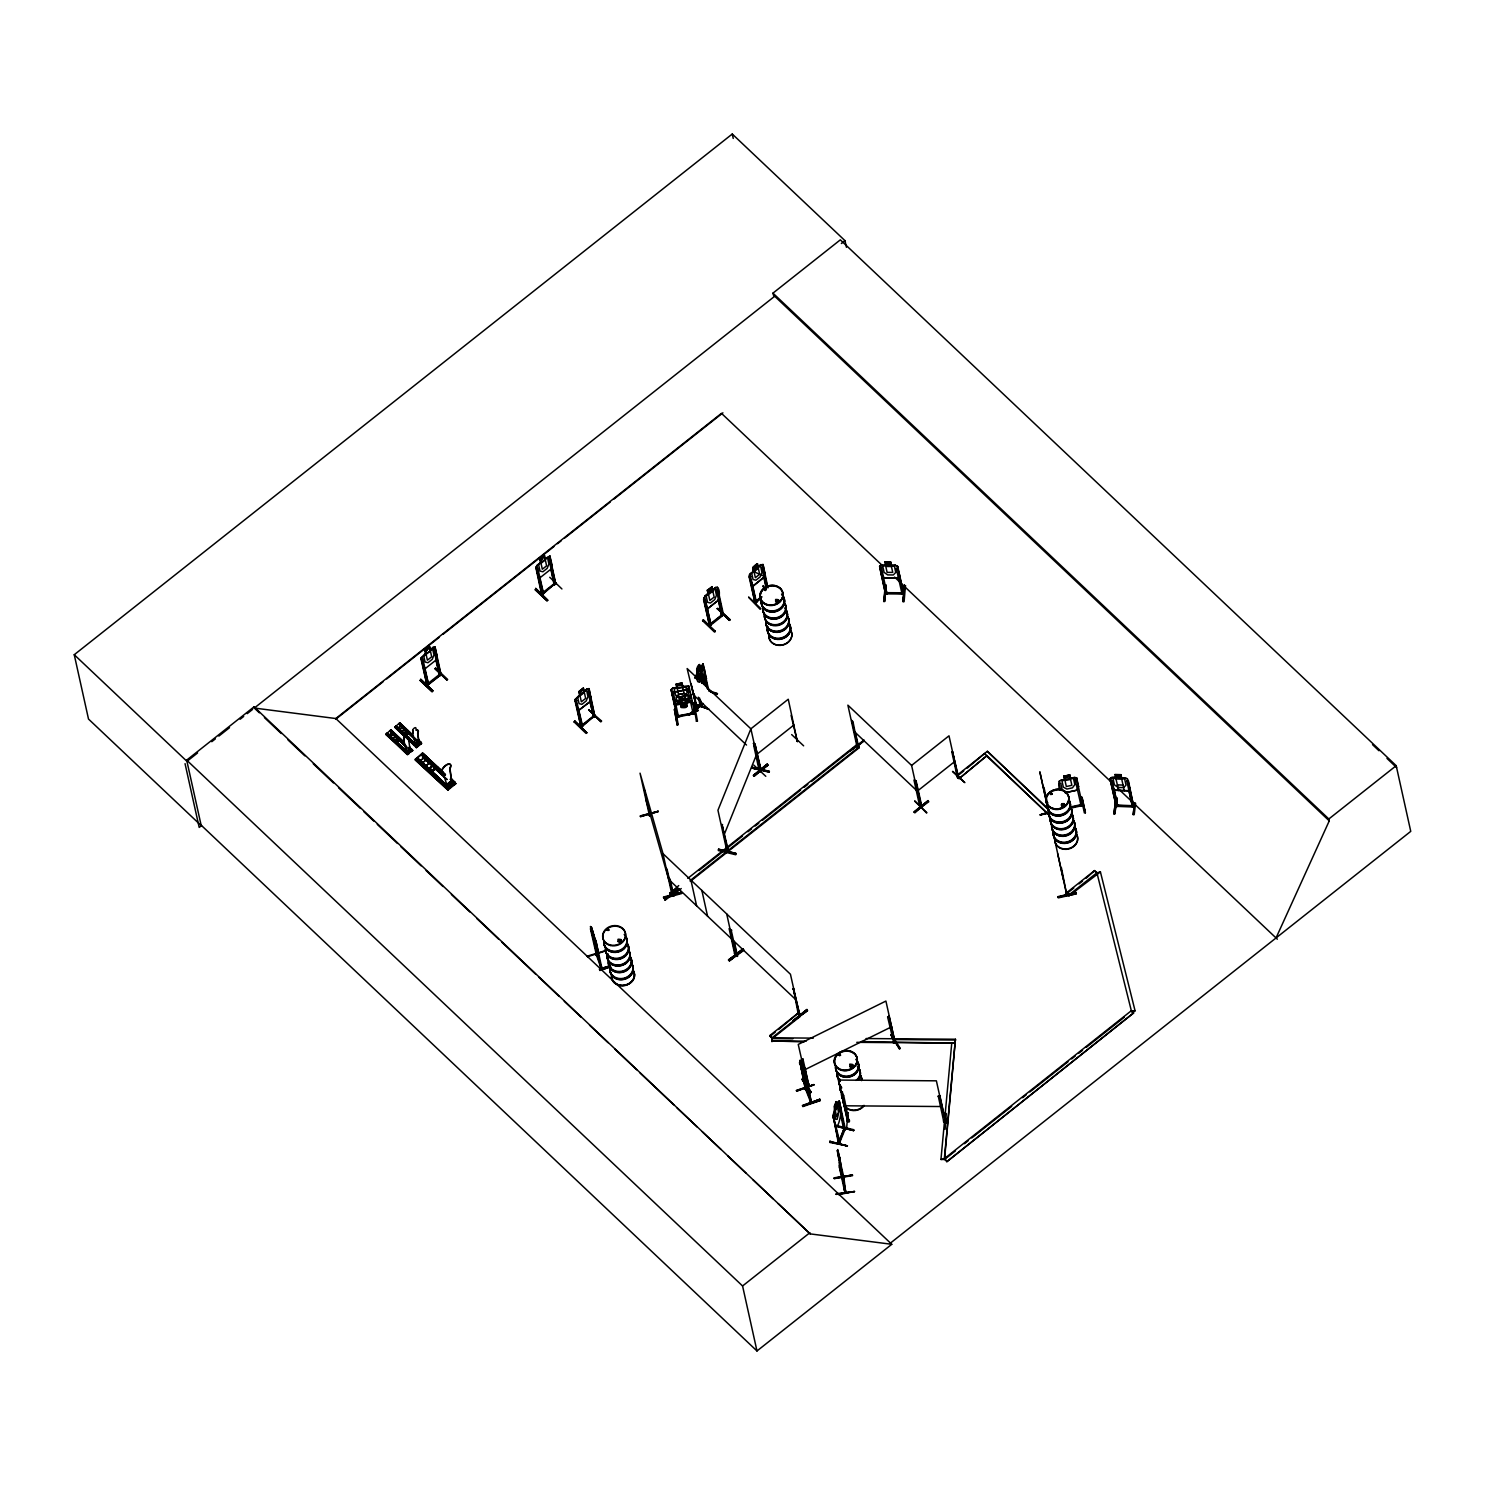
<?xml version="1.0" encoding="UTF-8"?>
<svg xmlns="http://www.w3.org/2000/svg" width="1485" height="1485" viewBox="0 0 1485 1485"><rect width="100%" height="100%" fill="white"/><g stroke="black" fill="none" stroke-linecap="round" stroke-linejoin="round"><path stroke-width="1.5" d="M1061.404 867.685L1066.824 895.102L1057.617 853.578M1067.566 894.768L1066.304 893.599L1067.362 893.654M735.929 853.355L718.536 849.216L735.91 853.504L735.725 854.747L718.313 850.534L718.517 849.253M829.929 1141.278L847.452 1145.9L829.744 1142.429L829.966 1141.111M847.341 1146.03L829.985 1141.798L847.378 1145.863M806.949 1085.405L807.32 1083.048L807.116 1084.978M894.601 1041.022C892.986 1043.472 892.188 1042.86 894.768 1040.929M837.614 1150.448L844.111 1178.626M844.464 1190.617L843.164 1178.403M839.508 1164.815L845.763 1192.789L837.577 1150.262M704.67 675.564C705.375 666.672 704.874 682.283 701.551 682.84M753.786 765.109L765.796 776.302M914.834 801.306L926.9 812.685M926.51 812.963L914.797 800.879M736.059 853.894L727.056 851.759L717.942 810.235L750.872 728.819L788.257 699.231L797.334 741.59L791.097 715.38M919.531 805.019C924.802 808.49 917.284 801.881 920.514 805.984M957.751 777.472C957.714 774.019 957.732 779.978 958.178 777.193L949.008 735.817L911.604 765.425L920.719 806.615M958.697 777.694L952.479 751.466L957.974 778.196L958.382 776.636M692.066 702.572L708.679 709.106L691.787 703.704L692.121 702.424M849.067 1121.509L843.61 1095.15M847.879 1112.748L846.598 1128.934M849.049 1120.488L847.434 1119.931M849.104 1119.801L849.253 1121.435L847.601 1121.416L838.431 1080.059L936.385 1080.82L945.555 1122.196L943.885 1122.196L938.223 1095.911L939.894 1095.911L945.741 1122.196M849.457 1121.435L849.29 1119.95M939.894 1095.911L938.186 1096.45M945.537 1121.249L943.736 1120.562L944.126 1121.546M945.332 1121.249L943.532 1120.692M945.073 1129.305L946.316 1113.453M946.688 1123.05L946.966 1118.465M804.053 1041.932L771.773 1040.874L772.07 1037.792L800.118 1015.61L797.798 1013.401L769.75 1035.602L772.237 1038.609L792.879 1038.757M771.959 1041.69L772.07 1037.792L769.75 1035.602M885.376 565.135L879.584 566.379L881.366 565.21M879.918 568.124L881.57 568.142L887.065 594.037L885.598 594L879.918 568.124L881.626 567.604M881.255 565.098L895.269 565.377L891.371 565.34L890.684 562.017L884.652 562.128L890.684 562.017M881.459 574.881L884.02 578.036L898.165 578.148L899.557 574.843L897.998 578.036M884.02 578.036L898.165 578.148M883.761 601.425L885.227 585.591L886.192 585.665L884.707 601.499L883.686 601.499L885.97 585.146M884.559 601.369L886.062 585.127M887.065 592.942L885.264 592.366M887.269 593.87L887.362 592.663L901.655 592.775M897.664 566.342L895.232 565.302L897.664 566.342L903.79 594C898.666 595.281 904.439 589.359 903.4 594.167M897.942 567.715L896.235 568.254L902.119 594.149M901.748 593.981L901.989 592.422L902.119 594.074M903.084 601.648L904.476 585.276L903.084 601.648L904.105 601.666L905.46 585.758M904.792 585.74L903.01 601.109M955.43 1150.875L944.534 1159.488L940.952 1159.469L951.755 1043.083M940.952 1159.469L944.349 1158.69L1131.347 1010.71L1133.668 1012.9L946.855 1161.697L944.349 1158.69L955.43 1039.24L866.033 1038.535M944.534 1159.488L955.43 1039.24M448.86 782.762L450.141 782.168M451.032 783.282L449.788 782.372M842.923 1176.565L845.039 1192.938L843.758 1178.051M844 1178.756L842.812 1176.473L843.74 1177.252M845.726 1192.511L843.758 1176.603M417.229 742.853L418.956 743.614L417.805 742.092M418.232 743.837L417.062 742.556M1111.69 777.602L1110.093 778.771L1116.274 806.448L1109.889 778.734L1111.56 777.49L1115.885 777.75M1129.807 787.681L1128.433 790.93L1114.344 790.261M1121.639 778.01L1120.971 774.669L1114.957 774.465L1118.669 790.577M1112.042 780.609L1110.464 779.996L1112.042 780.609L1117.815 806.448M1113.861 813.836L1116.052 797.965L1116.998 798.076L1114.882 813.891L1113.861 813.854L1116.052 797.965M1114.734 813.761L1116.85 797.928M1117.537 805.39L1115.829 804.684M1117.555 806.411L1117.871 805.111L1132.108 805.668M1129.12 791.338L1132.535 807.06L1126.744 780.609M1116.033 804.721L1115.977 805.705L1134.243 806.336L1132.442 805.26L1132.554 806.986M1133.185 814.597L1134.633 802.772L1133.185 814.597L1134.206 814.652L1135.617 803.274M839.081 1142.615L839.062 1143.84L833.029 1115.94L836.129 1101.629L836.835 1104.803M839.248 1101.165L833.029 1115.94M451.162 783.542L450.233 783.987M726.759 850.682L727.52 849.123M759.875 771.216L760.524 768.692M760.487 769.249L759.429 771.736L760.895 769.193M760.468 769.471L759.485 771.569M697.356 711.074L687.147 668.547L750.872 728.819L760.153 770.307C756.552 767.596 763.42 769.954 760.134 771.847L754.937 744.616L753.248 743.447M838.32 1142.596L843.796 1129.454M838.524 1143.543L839.638 1141.334M844.371 1127.653L839.953 1140.034M839.285 1143.543L845.336 1128.711M805.056 1088.301L805.612 1089.916L806.095 1088.542M448.823 782.669L449.936 782.001L450.753 784.024M408.598 749.944L409.452 751.057L409.526 750.018M409.544 751.039L408.691 749.108M409.099 750.779L410.064 750.445M695.982 708.865L697.319 710.108L696.595 708.586M697.319 710.944L696.799 708.661M672.445 893.599L673.058 895.139L672.26 892.448M758.724 768.32L759.262 770.455M759.503 767.856L758.724 768.469L761.007 769.341M734.592 953.463L736.913 955.523M734.797 954.391L737.117 956.47L731.288 930.612L729.116 928.589L734.797 954.558M736.653 954.948L737.47 955.969L735.688 954.391M736.783 955.412L734.481 953.277L735.817 954.521M737.265 955.022L735.186 952.999M799.914 1014.218L798.689 1013.16M800.118 1015.146L798.188 1013.55M857.736 746.528L856.845 745.581L859.165 747.753L690.321 881.366M858.571 746.974L857.42 746.008M857.866 747.53L857.42 745.173M920.7 805.965L921.925 806.782L916.115 780.943L913.98 780.052L919.66 806.002L920.904 806.912M672.946 894.694L673.874 895.808L672.668 894.675M735.428 954.391L735.892 955.338M596.803 954.242L596.543 955.894L596.654 954.057M441.119 674.765L434.994 646.94L436.998 655.572L436.126 659.971L425.323 668.528L423.206 666.505M436.126 659.971L436.998 655.572M539.76 559.01L544.494 555.483L539.76 559.01L540.596 562.295L536.122 566.936L538.127 575.549L540.243 577.572L551.046 569.033L551.64 564.616M550.916 569.015L551.937 564.634L549.914 556.003L544.939 558.75M589.823 701.44L590.677 697.17L588.951 688.557L583.976 691.323L583.271 688.149L579.113 691.676L579.818 694.832L577.758 697.709L579.057 703.63L581.916 704.336L586.222 700.939L587.949 696.576L586.649 690.673L584.106 691.435L583.401 687.926L578.797 691.564L579.633 694.85L575.159 699.509L587.095 688.724M590.102 701.588L579.15 710.016L590.102 701.588L590.974 697.189M718.332 600.126C719.408 596.84 720.875 586.649 715.584 587.41L712.484 590.009L711.909 586.612L712.614 589.768M718.462 600.144L707.658 608.702L718.462 600.144L719.353 595.763M835.09 1109.796L834.31 1113.36L835.628 1119.263L837.187 1119.282L839.545 1109.573L838.227 1103.671L836.983 1105.118L836.129 1101.629L834.106 1106.641L834.811 1109.815M450.66 783.616L450.271 782.298L449.547 783.115M704.02 684.325L706.489 678.404L703.909 684.381M697.337 672.278L694.924 678.311L703.036 664.129M450.085 783.597L450.549 782.539L449.658 783.208M418.993 743.317L417.675 742.054M843.684 1128.841L844.779 1129.992M395.975 739.66L396.532 741.163M398.593 740.458L398.5 739.381M407.558 732.588L405.758 733.998M407.614 733.07L406.463 734.017M607.031 930.148L608.126 929.294L608.126 930.557M608.924 930.056L607.124 930.241M618.038 941.286L618.725 940.191M618.558 941.193L619.226 940.061M618.725 941.304L620.452 940.506M620.86 941.564L620.879 940.469M764.404 589.842L766.316 589.415M776.488 601.499L776.08 600.423M778.363 600.683L776.692 601.703M778.4 600.905L776.451 601.815M778.79 600.534L778.66 601.778M838.672 1055.074L839.972 1054.424M840.157 1055.074L839.136 1054.61M839.508 1055.482L840.083 1054.721M840.621 1055.315L839.953 1054.22M852.687 1066.119L851.944 1067.065M853.077 1065.766L851.777 1067.715L849.791 1066.1M1051.621 794.141L1050.638 793.231M1052.252 794.067L1051.343 792.953M1061.719 806.058L1061.497 804.499M1064.132 804.146L1063.279 805.928L1061.831 804.387M1064.764 805.408L1064.095 803.663L1062.313 803.663M649.483 815.989L648.945 813.78M648.852 813.799L650.263 815.878L649.576 813.26M671.74 893.543L673.707 895.511M748.681 597.026L760.914 608.664L760.134 609.277L748.737 597.453M807.246 1085.164L808.564 1083.549M893.45 1042.544L895.084 1042.414L889.088 1016.223L887.622 1016.965L893.821 1043.157M892.949 1041.839L893.617 1043.157L895.084 1042.414L885.914 1001.057L798.243 1044.419L811.107 1101.35M432.079 691.732L420.144 680.427L432.135 691.676L432.748 690.636L420.756 679.369L432.859 691.175M547.779 600.237L535.695 588.413L547.779 600.237L547 600.85L535.045 589.526L547.018 600.775M574.101 722.081L574.769 720.949L586.835 732.792L586.055 733.404L574.157 721.988L574.769 720.949M715.139 631.014L714.545 632.09L702.609 620.73L703.222 619.672L715.176 631.496M700.883 704.967L700.883 703.37M701.365 703.909L700.846 706.136L701.533 703.704L700.846 704.577M701.737 704.651L700.623 700.382M703.723 684.307L704.855 680.854L703.537 674.951L701.625 674.821L699.064 679.295L697.764 673.392L700.307 668.918L701.625 674.84L699.082 679.295M699.639 681.819L702.98 672.445L701.681 666.524L700.066 667.86C700.642 659.711 694.627 669.642 697.412 672.389L696.391 675.786L697.709 681.689M811.144 1091.883L810.383 1092.867L802.03 1079.205L811.163 1092.329M802.661 1078.426L811.293 1092.403M810.383 1092.83L802.03 1079.205M1077.071 790.039L1078.537 786.345L1077.238 790.113L1065.265 792.73L1077.238 790.113M1080.653 805.427L1082.212 804.74M672.371 695.685L673.726 692.14L687.759 689.43L690.302 692.214M672.408 695.852L673.893 692.233L687.778 689.597L690.321 692.381M689.318 698.098L690.636 694.664M672.946 698.266L675.489 701.05L689.523 698.34L690.878 694.813M726.87 850.589L728.188 849.327L728.392 850.552L721.951 824.491L727.761 851.87L728.411 850.255M722.007 826.013L722.564 824.62M759.429 771.736L753.786 745.841L754.955 743.948L761.137 770.251M751.707 768.042L752.023 767.151L769.434 771.328L751.707 768.042L769.1 772.181M727.761 850.682L727.724 851.74L727.204 849.383M723.64 835.962L756.57 754.566L793.974 724.958M836.798 1105.081L838.338 1101.61M839.155 1142.002L838.468 1143.691L833.382 1116.423L839.842 1142.281L838.19 1142.689L839.526 1141.427M838.301 1104.246L839.471 1103.021L844.668 1130.252M833.976 1116.572L832.825 1117.815M836.129 1125.853L853.615 1130.623L836.259 1126.391C840.473 1126.205 841.791 1100.905 841.123 1114.344M853.615 1130.623L853.931 1129.751L836.556 1125.556M676.77 716.772L678.329 716.215M692.752 712.726L694.683 712.893M692.957 713.654L695.073 713.802L688.947 686.126L672.835 688.353M845.559 1191.842L844.835 1192.009M691.602 686.051L697.412 710.925L694.182 693.829M671.981 894.119L664.649 899.687M760.431 768.989L758.668 768.395M736.579 955.356L737.6 956.08L734.258 941.509M800.229 1015.332L798.373 1014.571L793.306 988.472L800.285 1016.408L772.237 1038.609M920.774 806.782L920.292 805.278L919.66 806.002M1129.602 787.644L1128.284 790.633L1114.474 790.168M451.533 783.282L451.124 784.377M1276.042 937.963L1329.261 820.871L1328.834 818.977L772.961 293.139L840.324 239.846L1396.197 765.685L1410.75 831.359L890.387 1243.131L891.687 1244.374L756.979 1350.979L201.106 825.14M754.918 602.557L761.935 596.989M418.027 743.465L418.956 743.614M439.913 675.675C440.897 670.106 438.335 678.961 440.34 673.41M555.427 582.343C553.664 583.586 553.868 586.445 555.836 582.881M582.621 726.109L581.749 724.791L580.654 726.945L582.417 725.311L581.582 724.884L582.621 726.109L576.347 700.103L575.085 701.106L581.062 727.334L575.326 699.416M593.313 716.531C595.151 718.814 590.993 715.399 594.316 715.027M593.109 717.069L592.905 716.141M710.777 624.034L709.125 625.538L710.498 623.459M674.413 709.496L677.216 724.903L674.413 709.496L675.415 709.31M677.977 724.29L677.216 724.958L675.304 708.79L678.218 724.773M422.39 658.486L421.109 659.488L422.798 658.876L428.645 684.492L427.921 683.137L426.64 684.047L427.197 685.754L421.183 657.892L425.712 653.103L425.007 649.929M433.082 647.274L435.124 647.07L421.183 657.892M537.459 564.783L536.122 566.936L542.025 594.78C540.039 593.332 545.478 590.659 541.598 594.39L536.048 568.532L537.31 567.53M708.196 593.406L703.667 598.195L709.663 626.057L703.593 599.792L704.855 598.789M703.946 598.232L705.097 596.079M698.581 682.06L699.324 680.873L701.495 681.299L703.185 674.06L702.238 680.965C706.285 679.536 704.373 684.845 701.867 682.636M448.303 789.537L415.559 759.021L422.445 753.081L445.519 774.725L423.114 753.322L415.113 759.837L447.987 790.076L415.28 759.726M421.109 754.733L420.849 755.178M444.999 775.411L422.482 753.396M447.876 790.131L455.876 783.597L450.79 779.217M419.197 759.373L449.788 788.349M453.927 784.934L453.612 785.472M454.837 784.488L454.874 782.001L451.551 778.92L451.31 780.702L454.893 784.451L451.514 781.463M761.062 770.195L753.73 743.057M796.758 740.922L797.222 739.567L797.426 741.553M958.493 776.655L957.342 776.766M387.065 733.2L408.394 754.027L385.822 734.351L407.484 754.751L409.043 753.47L387.362 733.163M406.556 746.602L389.868 730.973L391.223 730.063L404.477 742.648L390.759 729.896L386.564 733.776M413.443 735.558L399.725 722.805L394.787 727.26L404.774 736.69M417.563 746.584L395.994 726.165M398.648 724.197L399.725 722.805M411.271 751.707L391.854 732.458M409.767 748.496L409.934 747.326L412.069 751.057L408.746 747.92M408.004 753.693L412.793 750.463L409.47 747.326M416.375 747.679L421.759 743.372L418.325 740.347M416.394 747.679L395.084 726.889M399.446 723.548L421.053 743.966L421.09 742.296L418.9 740.235L414.222 743.929L414.464 745.043L419.141 741.349L418.9 740.235M696.502 679.425L703.073 668.25L696.669 679.499M699.899 667.804L703.129 663.925L706.396 678.515M702.535 667.266L702.702 665.744M699.621 681.838L702.182 677.364L703.5 683.248M701.533 682.747L704.595 677.16M710.832 692.196L717.441 693.662M396.012 739.827L398.537 739.567M397.887 741.163L398.611 739.678M765.183 589.489L765.87 589.359M776.154 600.757L777.268 600.07M778.715 601.277L776.228 602.112L776.08 599.866M607.718 929.369L607.049 930.371M618.243 940.822L619.987 942.028L620.916 941.082M620.73 941.806L621.046 941.212M850.478 1065.432L850.552 1066.564M853.003 1066.508L851.74 1067.492M1050.675 793.176L1050.953 794.679M1050.823 793.268L1051.139 794.252M1052.141 793.955L1050.452 794.122M1062.053 804.74L1063.167 804.053M1064.244 805.167L1064.244 804.406M1064.615 805.26L1062.499 806.262M751.744 767.819L769.174 771.903M853.652 1130.401L836.241 1126.038L835.108 1124.479M676.752 715.807C682.023 717.032 674.097 715.9 677.271 717.404M694.869 712.856L692.92 713.32M844.408 1128.73L838.858 1102.872M805.501 1089.637L805.668 1087.41M847.248 1119.931L847.452 1120.878M425.842 653.214L423.782 656.092L425.081 662.013L427.958 662.718L432.246 659.321L433.991 654.959L432.673 649.056L430.149 649.817L429.443 646.309L424.84 649.947L425.545 653.122M885.468 593.313L887.25 592.942M596.098 954.409L595.838 953.314L601.295 969.037L601.573 967.255M672.594 893.951L673.243 895.529M754.714 601.629L754.825 602.669M756.459 601.221L754.9 602.316M760.264 599.105L755.252 603.133L756.663 602.149M417.471 757.981L449.677 788.219M422.13 754.176L445.129 775.3M450.233 788.275L419.03 759.54M450.308 779.384L455.858 783.653M428.218 683.842L426.826 685.216L441.119 674.617M541.839 594.093L555.631 583.289M543.584 593.684L537.718 567.92L536.048 568.532M555.817 583.958L549.766 556.17M580.784 726.833L594.872 715.454L594.037 715.027M593.128 715.844L594.724 715.417M587.039 688.891L589.081 688.687L594.91 716.587L594.872 715.454M709.087 624.498L709.923 625.853M709.292 625.445L723.381 613.992M705.802 603.077L711.129 624.944L710.294 624.517M723.585 615.068L717.459 587.243M394.861 727.242L404.867 736.616M399.242 723.715L415.429 739.586M409.025 753.489L387.047 733.089M417.081 747.122L408.375 739.289M421.09 743.948L417.823 740.755M717.051 694.275L710.869 691.954M700.994 705.858L699.398 699.546M426.845 684.975L428.497 683.824M396.179 739.549L397.757 739.01M405.331 732.031L406.148 734.221M777.824 601.351L778.196 600.441M620.786 941.527L618.521 941.249M1061.608 804.202L1061.998 805.241M852.112 1066.583L852.52 1065.376L851.221 1065.079M804.851 1087.354L810.94 1102.909L804.907 1075.363M806.318 1089.712L799.71 1060.346L802.791 1073.711L807.283 1084.96M1058.824 781.76C1061.756 776.989 1056.355 788.813 1060.698 790.243M885.45 592.366L885.728 593.258M903.325 593.128L901.543 593.053M672.798 688.186L671.071 689.764L672.686 688.093L676.974 687.388M692.214 700.883L690.451 702.294C681.504 701.718 692.827 708.92 681.207 707.491L680.483 704.15L674.264 704.187L676.715 704.948L690.525 702.201L691.973 700.697M844.631 1128.433L839.6 1141.482M1117.685 806.392L1114.028 788.628M1133.872 806.132L1116.052 805.501M1133.965 807.023L1115.959 806.336M650.263 815.878L644.119 788.628M791.654 734.574L803.645 745.841M916.115 780.943L915.076 781.054L921.387 807.246L921.405 806.281M952.85 771.383L964.842 782.651L952.498 771.55M454.874 782.001L454.633 783.764L448.767 788.516L445.444 785.435L448.377 783.059M446.911 785.342L451.551 781.611L449.751 768.432A6.181 2.84 -47.3 0 0 448.748 763.884A6.181 2.84 -47.3 0 0 442.196 769.174A6.181 2.84 -47.3 0 0 443.217 773.722L447.171 785.584L451.793 781.834L450.011 768.655A6.181 2.84 -47.3 0 0 449.008 764.107A6.181 2.84 -47.3 0 0 442.456 769.397A6.181 2.84 -47.3 0 0 443.458 773.945M449.732 783.913L450.642 786.994L449.732 783.913C453.055 778.344 453.074 789.909 451.848 782.205M450.011 784.173L452.145 782.465M415.484 758.687L448.767 788.516M450.345 786.716L452.479 785.008M749.331 575.289L755.104 603.244L749.127 577.015L750.389 575.994L756.496 602.353M750.797 576.384L749.127 577.015M765.833 589.081L762.826 586.259L763.568 585.61M756.088 600.942L761.508 596.599M691.1 683.805L697.523 711.055M689.318 714.638L703.296 703.482L689.467 715.195L688.799 714.526M703.277 703.834L688.836 714.563L703.407 704.02M753.378 775.244L767.262 763.995L768.042 765.165L753.433 775.708L767.281 764.014M753.582 775.801L767.429 764.478L754.102 776.302M754.027 776.21L768.042 765.128M858.144 747.53L852.928 721.413M864.01 740.05L849.531 751.169L864.159 740.625L857.031 746.751L847.879 705.152L911.604 765.425M665.206 900.151L672.538 894.564M674.227 893.209L679.146 888.977M730.193 929.61L731.771 930.223M743.911 950.27L729.284 960.851L742.797 948.878L743.911 950.307M927.995 800.582L928.793 801.751L914.166 812.295L928.088 800.712M728.912 960.424L742.871 948.896M928.032 800.619L914.055 811.757M743.15 949.156L728.374 959.978L742.983 949.435M743.391 949.769L729.376 960.851L743.298 949.62M914.314 812.388L928.162 801.065L914.834 812.908M794.401 989.493L792.823 988.861M798.188 1013.754L800.025 1014.181L799.747 1015.721L790.447 974.253L663.015 853.689L640.035 773.165L649.52 815.859M806.93 1009.54L792.897 1020.585M793.101 1021.142L807.636 1010.58L793.009 1021.123L806.875 1009.447M201.552 825.567L199.194 827.442L185.05 763.661M254.046 706.841L254.306 708.048L335.814 718.536L891.78 1244.3L810.179 1233.887L254.046 706.841L186.683 760.134L201.218 825.66L88.506 719.056L74.25 654.718L732.254 134.021L844.965 240.644L846.431 247.29M197.598 752.932L186.962 761.341L74.25 654.718M211.78 741.702L215.325 738.899M218.87 736.096L229.507 727.687M240.125 719.26L243.67 716.457M247.215 713.654L252.543 709.44M774.687 296.257L254.306 708.048L259.374 712.819M841.364 243.503L844.965 240.644M335.814 718.536L721.469 413.35L882.795 565.952M335.814 719.167L383.074 681.763M386.713 678.886L439.411 637.176M443.05 634.299L553.905 546.573M557.543 543.696L561.163 540.818M564.801 537.96L610.242 502.004M613.88 499.127L722.917 412.83M429.443 646.309L424.84 649.947M430.019 649.706L433.249 647.237M537.551 564.82L549.914 556.003M550.192 558.063L548.93 559.065L554.48 584.904M549.747 577.294L561.924 588.951M420.125 680.483L420.793 679.332M435.718 668.157L434.938 668.77L446.985 679.889M543.436 592.868L542.229 593.722M428.088 683.416L439.003 674.784M543.009 592.478L553.924 583.846M421.109 659.488L427.086 685.717L440.971 674.728M555.687 582.937L542.378 594.594M432.748 690.636L420.7 679.462M435.049 668.584L446.874 680.074L447.653 679.462L435.68 668.12M394.472 733.571L389.738 737.043M408.672 750.649L410.101 749.517C412.273 753.897 405.906 751.893 410.287 749.702M417.619 743.558L419.048 742.426L419.661 744.486L419.253 742.611C416.598 742.519 417.916 747.716 419.475 744.301M412.125 749.387L411.958 750.575M421.09 742.296L420.923 743.484M708.141 593.536L707.306 590.25L712.039 586.742M707.621 590.362L711.909 586.965M716.048 589.916L717.738 589.304L716.475 590.306L722.026 616.164L721.376 614.734L722.972 613.583M576.774 700.493L575.085 701.106M752.802 567.437C765.202 559.362 748.978 566.565 753.508 570.593M600.85 721.691L588.784 709.849L600.85 721.691L601.629 721.079L589.007 710.201M729.469 620.192L717.366 608.497M702.609 620.786L703.389 620.173L715.325 631.478M717.404 609.073L718.183 608.46L730.137 619.765L729.358 620.377L717.404 608.516M753.248 585.684L763.828 577.312M582.046 725.033L592.961 716.401M710.554 623.719L721.469 615.087L722.378 615.978M723.232 614.177L722.026 616.164M709.7 625.909L723.585 614.92M681.244 888.55L672.167 895.733L669.846 893.543L678.738 885.561M687.815 878.377L856.659 744.765L859.165 747.753M669.846 893.543L677.104 887.789M698.897 870.563L742.463 836.074M747.92 831.767L751.54 828.89M755.178 826.013L758.798 823.135M762.436 820.277L800.563 790.094M804.202 787.236L807.821 784.358M811.46 781.481L856.845 745.563M679.258 889.181L672.167 895.288M690.154 880.568L858.998 746.955M954.707 761.564L917.303 791.152L853.597 730.88M959.069 778.641L986.95 755.642L959.069 778.641L956.581 775.653L987.358 751.299L1049.394 809.975M958.512 775.059L963.765 770.901M967.273 768.116L984.629 753.452L1048.521 814.523L986.486 755.846M769.917 1036.4L775.17 1032.242M778.678 1029.476L797.798 1013.401M1131.384 1010.858L1135.078 1010.821L1131.57 1011.675L1096.914 872.79L1094.593 870.581L1066.546 892.782L1069.051 895.789L1100.422 871.936L1096.914 872.79L1068.866 894.991M1073.748 888.049L1066.731 893.599L1069.051 895.789M1079.001 883.872L1082.509 881.106M1086.018 878.322L1094.593 870.581M1328.834 818.977L1396.197 765.685M756.979 1350.979L742.574 1285.973L809.919 1232.68M964.508 1143.691L968.127 1140.814M971.765 1137.937L1011.712 1106.344M1022.59 1097.712L1026.228 1094.835M1029.866 1091.976L1067.993 1061.794M1071.613 1058.916L1075.251 1056.058M1078.89 1053.181L1082.509 1050.303M1086.148 1047.426L1124.275 1017.262M946.855 1161.697L1133.668 1012.9M809.009 1085.108L807.32 1085.906M838.134 1101.74L839.303 1100.96L841.178 1109.462M765.777 590.417L765.072 590.492M778.233 601.908L777.026 602.316M618.67 940.209L620.841 939.986M620.879 942.214L618.298 941.898M1063.817 805.445L1062.183 805.334M850.756 1065.562L852.39 1065.45M852.204 1066.676L850.738 1067.047M542.749 593.258L542.545 592.329M440.284 674.338L440.08 673.41M424.283 667.062L428.497 684.678M722.824 613.713L723.176 614.53M722.75 614.641L717.329 588.914M589.935 701.96L593.777 717.459L587.967 691.62L588.821 690.228L594.668 715.844M555.279 582.454L553.849 583.494L554.833 584.737M594.316 716.011L581.415 727.167M804.462 1072.151L805.52 1074.732L801.417 1059.585L802.884 1058.842L808.88 1085.034L807.617 1085.758M803.181 1059.306L801.417 1059.585M887.9 1017.429L889.088 1016.223M891.817 1034.878L890.796 1034.785L899.335 1048.874L900.244 1048.41L891.78 1034.822M899.446 1048.707L900.207 1048.373M421.165 754.658L444.182 775.82M803.942 1070.147L891.631 1026.785M451.087 783.022L450.716 784.47M395.121 726.833L405.127 736.226L409.749 732.458M421.35 743.539L418.009 740.291M420.738 744.208L398.834 723.733M409.025 747.53L412.737 750.556L409.043 747.382M717.515 608.887L730.1 619.728M1080.802 804.332C1082.194 809.529 1082.361 800.322 1080.764 805.965M808.917 1084.291L808.118 1083.567L808.768 1084.477M805.798 1078.129C802.29 1074.527 798.262 1051.603 802.197 1065.673M805.408 1089.674L800.025 1062.499L805.65 1089.767M801.417 1068.903L802.772 1073.711M803.329 1068.81L802.383 1065.32M796.313 1090.436L813.966 1084.57L796.498 1090.677M813.966 1084.607L796.628 1091.234M796.554 1091.029L814.021 1084.922M810.829 1100.311L810.829 1102.891L803.534 1069.813M811.033 1101.239L811.2 1101.313M802.438 1105.415L819.887 1099.308L802.513 1105.861L820.295 1100.534L802.828 1106.603M819.85 1099.216L802.587 1105.991M1115.866 777.917L1113.1 778.864L1114.4 784.785L1117.964 787.421L1123.57 787.607L1126.02 785.175L1124.702 779.272L1121.472 778.121L1125.556 777.973C1132.647 780.46 1113.156 775.727 1111.652 777.769M776.414 599.662L778.196 599.68M405.683 732.031L407.038 732.049M839.823 1055.724L838.747 1054.963M850.701 1064.893L852.056 1064.745M592.385 935.216L590.436 926.566L591.067 927.271M593.053 931.986L590.826 927.16L595.986 941.063L598.01 951.198L592.329 935.086M593.759 935.142L596.023 944.534L591.271 927.141L593.258 932.636M593.629 939.894L592.515 935.012M590.399 928.682L596.636 955.894M595.151 941.824L601.295 969.037L593.035 931.578M587.243 956.173L605.026 950.734M587.466 956.767L605.1 951.105M596.487 955.226L597.119 954.391L596.135 954.707M596.58 955.746L596.654 953.407M595.931 940.933L602.019 968.851L600.534 966.828M599.513 969.668L610.521 966.085M599.754 970.336L608.572 967.515L599.81 970.485M712.614 590.12L715.139 589.359L716.457 595.262L714.712 599.624L710.424 603.021L707.565 602.316L706.247 596.395L708.326 593.517L707.306 590.25M808.378 1084.588L804.889 1067.845M640.276 815.896L658.282 811.274L640.518 816.731M640.388 816.137L658.282 811.311M640.462 816.509L658.356 811.627M672.427 892.708L671.424 892.801L672.018 894.286M672.204 892.708L672.074 895.158M681.374 892.188L663.479 897.07L663.851 898.406L681.726 893.506L681.411 892.318M663.591 897.553L681.485 892.671L663.646 897.72M891.111 1035.156L899.335 1048.317M847.155 1113.156L847.991 1112.692M1043.936 787.273L1047.426 803.051M1046.832 812.573L1040.242 814.949L1048.948 813.205A11.564 9.782 -12.5 0 0 1062.592 822.913A11.564 9.782 -12.5 0 0 1070.908 808.49M1049.394 811.905L1049.19 814.393M1040.242 814.949L1049.431 812.072M1040.187 814.727L1046.962 813.186M1057.988 896.624L1076.068 892.504L1058.081 897.07L1076.365 893.84L1058.267 897.887M1076.068 892.466L1058.118 897.2M1069.757 774.873L1063.854 776.339L1069.757 774.873L1070.462 778.029M1060.494 780.386L1064.745 779.402M1069.59 775.021L1070.332 778.344L1076.662 777.843L1078.574 786.512M1060.624 780.479L1074.286 777.49M1075.14 779.644L1076.774 779.291L1075.251 780.182L1081.173 806.039M1085.294 812.648L1082.027 797.315L1085.387 812.703L1084.384 812.926L1080.932 797.055L1085.387 812.685M1082.064 797.371L1080.932 797.055M1070.444 806.949L1080.505 804.759M1070.555 807.487L1082.249 804.907M1070.704 808.156L1082.584 805.557L1076.458 777.936M686.942 706.099L681.355 707.176L680.65 704.001L677.438 703.537L676.12 697.616L678.552 694.516L684.121 693.439L687.685 695.388L688.984 701.291L686.237 702.925L686.961 706.266M676.752 687.314L676.065 684.158L682.023 683.007L682.729 686.163M676.083 684.325L682.023 683.007L682.58 686.478L685.81 686.961L687.11 692.864L684.696 695.982L679.109 697.059L675.564 695.091L674.264 689.188L677.012 687.555L676.288 684.214M682.562 686.311L688.984 686.311M675.489 701.05L689.523 698.34M693.514 705.282L694.646 705.616L697.449 721.06L696.428 721.264L693.866 705.691M678.645 715.714L692.808 712.986M671.034 689.597L677.067 717.274L694.98 713.264M847.452 1121.509L849.327 1121.546M945.407 1121.361L945.351 1122.363M837.596 1153.177L838.06 1151.673L843.313 1179.071M838.153 1152.323L838.245 1153.826L837.299 1150.411L838.134 1155.497M838.839 1158.653L837.93 1155.46M839.062 1162.18L839.508 1164.945M840.603 1162.959C836.612 1140.926 844.408 1185.772 841.364 1173.243M839.136 1165.632L845.689 1191.416M834.143 1177.828L852.483 1175.043L834.273 1178.682M834.143 1178.143L852.464 1175.006M834.236 1178.459L852.557 1175.693M836.092 1193.773L854.525 1191.508L838.579 1194.664M836.185 1194.256L854.525 1191.508L836.203 1194.423M391.223 730.063L405.442 744.765M609.036 929.944L607.959 929.758M761.044 564.764L763.086 564.56L767.949 587.912M761.174 564.875L762.956 564.727M717.589 587.373L715.547 587.577L704.874 595.893M694.572 713.171L676.659 716.364M852.446 721.803L851.833 720.392L857.736 746.194M672.649 893.896L664.649 899.706L678.608 888.55M735.298 953.927L731.585 937.221M894.972 1041.857L893.32 1042.359M1082.268 804.09L1082.435 805.761M694.386 712.317L694.72 714.044M693.309 714.192L687.536 688.427L689.096 687.574M843.554 1095.707L841.939 1095.15L847.787 1121.583M905.572 585.814L904.439 585.276M903.641 593.462L885.413 592.923M885.617 593.87L903.604 594L897.478 566.379M772.07 1037.792L813.316 1038.126M893.729 1039.556L955.616 1040.038M771.773 1040.874L806.151 1041.152M861.17 1041.579L955.319 1043.12L856.771 1042.34M844.13 1105.787L942.084 1106.548M1115.161 774.762L1120.767 774.947M1116.089 778.975L1121.713 779.179M1117.407 784.878L1123.013 785.082M1126.669 781.166L1128.396 780.683L1133.816 807.116L1127.728 779.198M582.064 725.831L578.259 708.679M777.565 600.088L775.504 600.868L776.581 602.465M851.313 1067.548L849.94 1066.824M887.158 593.165L887.306 592.385M1070.332 778.344L1073.525 778.753L1074.843 784.655L1072.43 787.848L1066.88 789.055L1063.353 787.18L1062.035 781.259L1064.782 779.569L1064.04 776.228M847.452 1120.544L849.049 1121.602M847.787 1121.509L849.494 1120.878M1133.705 805.39L1134.039 806.355M1117.444 804.759L1118.019 805.798M718.591 849.736L722.935 850.756M839.303 1100.96L845.299 1128.953M1074.342 777.36L1076.662 777.843M894.805 1041.95L894.341 1040.966M649.613 813.427L650.393 815.673L649.966 814.485M699.955 667.526L699.435 664.445M697.412 672.389L696.651 669.104M709.199 690.618L717.459 693.681M708.679 690.859L716.995 694.497M777.527 599.643L778.548 599.921M776.748 601.592L775.875 600.664M1063.371 803.756L1064.17 804.759M851.815 1064.875L852.817 1065.153M1049.023 813.557L1039.834 771.792L1063.316 879.306M1066.713 894.917L1066.137 892.522L1067.121 892.596M752.988 571.298L764.348 576.384M697.152 710.127L697.133 710.925M799.097 1014.199L793.306 988.472M850.014 751.206L864.159 740.625M1062.072 806.318L1061.404 804.87M620.47 940.061L621.584 940.915M697.43 721.042L696.428 721.264M760.71 770.177L754.955 743.948M422.445 753.081L442.753 771.55M450.326 779.124L455.357 783.802M423.392 755.921L426.64 759.002M429.963 761.991L433.212 765.053M436.516 768.042L444.665 775.653L436.349 768.209M423.244 756.088L426.511 759.113M429.796 762.139L433.063 765.165M450.623 781.741L453.89 784.767M432.321 765.777L422.353 756.812L432.135 765.907M447.059 779.421L435.458 768.933L446.892 779.532M420.181 761.211L446.391 785.435M419.921 761.656L447.932 787.607M419.735 761.786L444.349 784.488M417.842 760.468L444.034 784.748M766.019 588.858L762.826 586.259M756.515 601.332L755.828 601.722M857.55 746.12L858.627 747.141M696.799 709.533L697.913 710.48M758.946 769.174L759.967 770.251M1329.261 820.871L773.388 295.014L772.961 293.139M894.564 577.09L1111.355 782.168M1118.075 788.516L1277.341 939.188M1046.22 807.617L987.358 751.299M1094.779 871.398L1096.914 872.79M761.1 564.597C759.243 564.096 745.489 579.725 750.538 573.229M763.977 577.331L753.322 586.037L751.206 584.013M956.581 775.653L958.902 777.843M717.329 608.516L729.358 620.377M703.593 599.792L705.264 599.179L710.981 624.981M710.981 624.127L710.09 623.57L710.981 624.907M692.845 694.293L746.51 745.043M545.069 558.527L544.364 555.353M577.164 708.122L579.28 710.146M574.676 721.079L586.835 732.792L574.676 721.58M430.149 649.465L429.573 646.439M796.146 999.98L668.714 879.436L645.734 798.893M669.661 892.745L672.055 894.954L671.443 892.968M797.965 1014.199L800.285 1016.408M944.349 1158.69L946.669 1160.88M413.405 736.727A4.121 1.912 -46.6 0 1 413.294 732.829L412.607 730.36L413.127 732.68A4.121 1.912 -46.6 0 0 413.238 736.56L415.874 744.486L418.993 742.017L417.805 733.237A4.121 1.912 -46.6 0 0 416.413 730.379L416.245 730.212A4.121 1.912 -46.6 0 1 417.638 733.07L418.826 741.85M413.108 735.65L399.743 723.009L412.849 736.04M400.189 725.849L415.243 739.901M406.76 751.41L404.273 743.651A4.121 1.912 -46.6 0 1 404.161 739.771L403.66 737.451A2.06 0.947 -46.6 0 1 404.978 735.149A2.06 0.947 -46.6 0 1 406.779 734.982L406.946 735.149A2.06 0.947 -46.6 0 0 405.145 735.298A2.06 0.947 -46.6 0 0 403.827 737.618L404.328 739.92A4.121 1.912 -46.6 0 0 404.44 743.818L406.909 751.577L410.027 749.108L408.691 740.161A4.121 1.912 -46.6 0 0 407.28 737.303M398.091 727.52L417.99 746.398L396.012 725.998M404.05 742.816L390.759 729.896M391.353 732.847L406.296 746.992M391.223 732.94L406.203 747.066M408.022 754.287L386.081 733.59L407.707 754.399M264.423 717.608L281.259 733.534M287.997 739.92L304.852 755.846M313.261 763.81L333.475 782.929M338.543 787.718L360.428 808.434M363.806 811.627L373.904 821.186M377.283 824.361L397.497 843.48M400.857 846.673L421.072 865.792M426.121 870.581L442.975 886.508M451.403 894.471L469.928 912.013M476.666 918.38L498.552 939.095M501.93 942.288L535.621 974.16M538.981 977.334L559.195 996.454M564.263 1001.243L581.099 1017.169M589.526 1025.151L608.052 1042.674M614.79 1049.041L636.694 1069.757M640.054 1072.95L673.744 1104.821M677.123 1107.996L697.319 1127.115M702.386 1131.904L720.912 1149.427M727.65 1155.813L746.175 1173.336M752.914 1179.703L773.128 1198.822M778.177 1203.611L810.179 1233.887M186.683 760.134L742.574 1285.973M1372.53 744.616L1378.952 750.742M1386.971 758.389L1396.605 767.559M707.788 608.831L705.542 606.678L703.816 598.102M579.373 709.941L577.182 707.862L575.456 699.546M423.225 666.245L425.415 668.324M702.888 668.176L704.614 669.902M702.851 668.398L704.521 670.088M673.113 698.024L675.582 700.753M700.178 705.932L698.358 697.189M834.978 1124.256L836.426 1126.075M881.663 574.676L884.15 577.758M1111.782 787.05L1114.325 790.428M856.826 745.804L857.031 746.751M736.412 954.725L734.184 944.998M1064.077 804.536L1064.856 805M853.077 1065.469L852.706 1065.116A11.546 9.764 -12.5 0 0 849.81 1064.726M805.761 1087.391L805.965 1088.319M697.69 709.533L698.024 710.665M943.532 1121.323L943.699 1122.196M800.749 1062.944L801.492 1064.281L800.693 1060.847M885.431 593.87L879.584 566.212M1049.19 814.634L1048.763 812.054A11.564 9.782 -12.5 0 0 1062.332 821.725A11.564 9.782 -12.5 0 0 1070.629 807.283M591.587 929.146L592.255 930.501M800.508 1060.921L802.624 1066.379M799.969 1060.977L804.647 1072.114M804.833 1075.715L801.714 1065.339M799.413 1062.722L799.951 1064.04M805.724 1088.227L811.515 1102.353M844.909 1192.622L839.322 1167.043M593.796 937.462L595.448 941.991M593.833 939.819L598.01 951.198M596.71 954.205L602 968.517M841.568 1173.206L842.069 1174.728M666.078 867.964L673.392 896.197L666.969 868.948M1100.422 871.936L1135.078 1010.821M1120.785 774.78L1124.275 790.781M1131.347 1010.71L1131.57 1011.675M1063.817 776.172L1064.559 779.495M1062.202 789.779L1060.773 783.356L1059.028 783.17L1060.568 790.131M951.848 751.967L957.472 777.75M890.517 562.11L891.204 565.451L894.453 566.527L895.752 572.449L893.302 574.955L887.677 574.899L884.113 572.356L882.795 566.435L885.58 565.414L884.67 561.961M886.861 593.016L887.065 594.037M915.688 780.553L921.387 806.522M919.846 804.332L920.05 805.278M919.363 804.721L919.568 805.65M732.254 134.021L733.237 138.458M855.416 732.68L858.757 747.252M858.07 746.714L858.274 747.642M762.956 564.43L764.831 573.173M767.058 585.368L762.789 566.063L761.953 567.474L766.223 586.761M763.903 577.795L765.814 586.371M757.406 563.799L758.111 567.307L760.654 566.546L761.953 572.449L760.227 576.811L755.921 580.208L753.062 579.484L751.763 573.581L753.823 570.704L753.118 567.548M757.276 564.022L757.981 567.177M756.44 601.072L756.663 602M751.818 582.436L755.884 601.796M749.461 575.419L751.317 583.846M840.677 1114.957L843.944 1130.141M833.104 1115.81L839.081 1142.169M718.424 600.645L721.617 615.755M837.8 1149.538L839.712 1158.207M805.464 1074.62L811.553 1102.705L810.105 1100.682M702.943 663.869L708.512 689.541M704.614 674.32L707.937 689.337M704.428 675.842L707.287 688.724M705.282 682.079L706.229 686.367M699.583 698.024L701.013 704.447M721.951 824.491L727.669 850.218M726.722 913.962L735.873 955.579M678.534 717.162L673.002 691.23L671.257 691.008M671.239 689.597L674.487 704.28M701.867 890.443L707.565 916.171M690.915 880.085L696.613 905.813M670.051 878.971L673.874 895.808M663.015 853.689L672.167 895.733M550.248 559.808L555.483 583.401L555 582.454M550.898 569.386L554.072 584.515M544.234 555.594L545.069 558.88L547.612 558.119L548.912 564.022L547.167 568.384L542.879 571.781L540.02 571.057L538.702 565.154L540.781 562.277L539.946 558.991M539.686 578.259L543.343 593.833M601.87 967.552L602.093 968.48M601.202 966.271L601.425 967.218M591.958 928.682L592.199 929.74M591.457 927.067L595.058 943.161M590.622 926.51L597.248 955.709M440.878 674.914L434.845 648.611L433.991 650.003L439.708 675.731M435.959 660.342L439.56 675.861M451.551 778.92L451.923 780.59L444.98 786.196L445.147 784.099L445.444 785.435M421.35 657.799L423.355 666.357M416.413 730.379L415.893 728.058A2.06 0.947 -46.6 0 0 414.111 728.207A2.06 0.947 -46.6 0 0 412.774 730.527M416.969 746.602L416.654 747.122M409.934 747.326L410.176 748.44L405.813 751.633M406.779 734.982L407.447 737.47A4.121 1.912 -46.6 0 1 408.839 740.328M403.419 726.481L398.704 729.952M400.783 739.549L396.05 743.038M678.589 715.454L678.701 716.958M839.471 1158.226L840.343 1163.312M838.839 1158.597L840.937 1168.101L838.468 1154.884L839.062 1159.655M597.805 949.379L597.824 951.272M778.957 601.017L778.418 599.884A11.564 9.782 -12.5 0 0 775.541 599.476M1070.945 808.007A11.732 9.931 -12.5 0 1 1062.536 822.634A11.732 9.931 -12.5 0 1 1048.818 812.833M1072.189 814.504A11.527 9.745 -12.5 0 1 1063.928 828.871A11.527 9.745 -12.5 0 1 1050.452 819.256M1072.096 814.058A11.527 9.745 -12.5 0 1 1063.817 828.426A11.527 9.745 -12.5 0 1 1050.341 818.81M1069.386 800.898A11.732 9.931 -12.5 0 1 1060.958 815.525A11.732 9.931 -12.5 0 1 1047.241 805.742M1069.33 801.38A11.564 9.782 -12.5 0 1 1061.033 815.803A11.564 9.782 -12.5 0 1 1047.5 806.151M1070.871 807.636A11.732 9.931 -12.5 0 1 1062.462 822.263A11.732 9.931 -12.5 0 1 1048.726 812.481M1069.293 800.545A11.732 9.931 -12.5 0 1 1059.362 815.413A11.732 9.931 -12.5 0 1 1047.797 802.791M1069.07 800.192A11.564 9.782 -12.5 0 1 1060.754 814.615A11.564 9.782 -12.5 0 1 1047.222 804.963M1075.381 828.723A11.564 9.782 -12.5 0 1 1067.084 843.146A11.564 9.782 -12.5 0 1 1053.552 833.493M1075.437 828.24A11.732 9.931 -12.5 0 1 1067.028 842.867A11.732 9.931 -12.5 0 1 1053.311 833.085M1076.662 834.681A11.527 9.745 -12.5 0 1 1068.402 849.049A11.527 9.745 -12.5 0 1 1054.925 839.433M1076.569 834.292A11.527 9.745 -12.5 0 1 1068.309 848.659A11.527 9.745 -12.5 0 1 1054.833 839.044M1072.318 815.116A11.527 9.745 -12.5 0 1 1064.058 829.484A11.527 9.745 -12.5 0 1 1050.582 819.869M1072.3 814.69A11.583 9.801 -12.5 0 1 1063.984 829.15A11.583 9.801 -12.5 0 1 1050.433 819.479M1073.859 821.131A11.732 9.931 -12.5 0 1 1065.45 835.777A11.732 9.931 -12.5 0 1 1051.733 825.976M1075.121 827.535A11.564 9.782 -12.5 0 1 1066.824 841.958A11.564 9.782 -12.5 0 1 1053.292 832.305M1073.822 821.613A11.564 9.782 -12.5 0 1 1065.506 836.055A11.564 9.782 -12.5 0 1 1051.974 826.384M1075.363 827.869A11.732 9.931 -12.5 0 1 1066.935 842.496A11.732 9.931 -12.5 0 1 1053.218 832.714M1073.785 820.778A11.732 9.931 -12.5 0 1 1065.376 835.405A11.732 9.931 -12.5 0 1 1051.64 825.604M1073.544 820.425A11.564 9.782 -12.5 0 1 1065.246 834.867A11.564 9.782 -12.5 0 1 1051.714 825.196M859.258 1069.72A11.546 9.764 -12.5 0 1 858.349 1079.595M840.176 1081.488A11.546 9.764 -12.5 0 1 838.542 1079.428M837.614 1077.052A11.546 9.764 -12.5 0 1 837.466 1074.49M859.332 1069.237A11.732 9.931 -12.5 0 1 858.404 1079.261M839.935 1081.191A11.732 9.931 -12.5 0 1 837.187 1074.082M849.736 1064.151A11.732 9.931 -12.5 0 1 852.706 1064.522M860.558 1075.4A11.583 9.801 -12.5 0 1 861.634 1080.375M841.401 1087.206A11.583 9.801 -12.5 0 1 838.691 1080.189A11.49 9.727 -12.5 0 0 841.438 1087.001M860.446 1075.288A11.49 9.727 -12.5 0 1 861.523 1080.208M860.558 1075.678A11.527 9.745 -12.5 0 1 861.634 1080.616M841.512 1087.428A11.527 9.745 -12.5 0 1 838.821 1080.43M857.755 1062.128A11.732 9.931 -12.5 0 1 849.346 1076.774A11.732 9.931 -12.5 0 1 835.628 1066.972M857.365 1066.471A11.546 9.764 -12.5 0 1 856.084 1080.43M839.916 1080.3A11.546 9.764 -12.5 0 1 837.206 1073.302M857.68 1062.629A11.546 9.764 -12.5 0 1 849.401 1077.033A11.546 9.764 -12.5 0 1 835.888 1067.381M857.606 1066.787A11.732 9.931 -12.5 0 1 858.33 1078.89M839.86 1080.82A11.732 9.931 -12.5 0 1 837.113 1073.711M857.68 1061.775A11.732 9.931 -12.5 0 1 849.271 1076.402A11.732 9.931 -12.5 0 1 835.535 1066.62M855.806 1059.362A11.564 9.782 -12.5 0 1 850.608 1075.456A11.564 9.782 -12.5 0 1 835.61 1066.193M844.427 1101.425A11.732 9.931 -12.5 0 1 842.311 1091.716M864.121 1105.768A11.527 9.745 -12.5 0 1 850.868 1110.242A11.527 9.745 -12.5 0 1 843.294 1100.682M864.029 1105.341A11.49 9.727 -12.5 0 1 850.794 1109.815A11.49 9.727 -12.5 0 1 843.239 1100.274M842.849 1094.315A11.732 9.931 -12.5 0 1 840.102 1087.206M844.39 1100.534A11.546 9.764 -12.5 0 1 841.698 1093.535M843.09 1094.631A11.546 9.764 -12.5 0 1 840.38 1087.633M844.352 1101.053A11.732 9.931 -12.5 0 1 841.605 1093.944M842.775 1093.962A11.732 9.931 -12.5 0 1 840.027 1086.853M841.661 1088.078A11.527 9.745 -12.5 0 1 839.582 1078.555M860.706 1076.347A11.527 9.745 -12.5 0 1 861.616 1078.723M841.197 1091.382A11.546 9.764 -12.5 0 1 840.12 1086.445M843.034 1099.661A11.546 9.764 -12.5 0 1 842.589 1092.18M785.008 604.488A11.564 9.782 -12.5 0 1 776.711 618.911A11.564 9.782 -12.5 0 1 763.16 609.258M785.064 604.005A11.732 9.931 -12.5 0 1 776.636 618.632A11.732 9.931 -12.5 0 1 762.919 608.85M784.563 607.996A11.527 9.745 -12.5 0 1 779.365 623.997A11.527 9.745 -12.5 0 1 764.441 614.79M783.486 596.914A11.732 9.931 -12.5 0 1 775.059 611.542A11.732 9.931 -12.5 0 1 761.341 601.741M784.748 603.3A11.564 9.782 -12.5 0 1 776.432 617.723A11.564 9.782 -12.5 0 1 762.9 608.07M783.43 597.378A11.564 9.782 -12.5 0 1 775.133 611.82A11.564 9.782 -12.5 0 1 761.601 602.167M784.971 603.634A11.732 9.931 -12.5 0 1 776.562 618.28A11.732 9.931 -12.5 0 1 762.844 608.479M781.741 594.446A11.732 9.931 -12.5 0 1 776.469 610.762A11.732 9.931 -12.5 0 1 761.267 601.388M781.537 594.13A11.564 9.782 -12.5 0 1 776.321 610.224A11.564 9.782 -12.5 0 1 761.322 600.961M789.482 624.721A11.564 9.782 -12.5 0 1 779.699 639.385A11.564 9.782 -12.5 0 1 768.283 626.948M789.537 624.238A11.732 9.931 -12.5 0 1 781.129 638.866A11.732 9.931 -12.5 0 1 767.411 629.083M790.8 630.679A11.564 9.782 -12.5 0 1 782.502 645.103A11.564 9.782 -12.5 0 1 768.97 635.45M790.781 630.42A11.583 9.801 -12.5 0 1 782.465 644.88A11.583 9.801 -12.5 0 1 768.896 635.209M786.419 611.115A11.527 9.745 -12.5 0 1 778.159 625.482A11.527 9.745 -12.5 0 1 764.682 615.867M787.96 617.147A11.732 9.931 -12.5 0 1 779.551 631.775A11.732 9.931 -12.5 0 1 765.833 621.992M789.222 623.533A11.564 9.782 -12.5 0 1 780.924 637.956A11.564 9.782 -12.5 0 1 767.392 628.303M787.922 617.63A11.564 9.782 -12.5 0 1 779.606 632.053A11.564 9.782 -12.5 0 1 766.074 622.401M789.463 623.886A11.732 9.931 -12.5 0 1 781.054 638.513A11.732 9.931 -12.5 0 1 767.318 628.712M787.885 616.776A11.732 9.931 -12.5 0 1 779.476 631.403A11.732 9.931 -12.5 0 1 765.74 621.621M787.644 616.442A11.564 9.782 -12.5 0 1 779.347 630.865A11.564 9.782 -12.5 0 1 765.814 621.213M627.635 944.794A11.564 9.782 -12.5 0 1 622.196 958.27A11.564 9.782 -12.5 0 1 606.882 954.521M605.954 952.126A11.564 9.782 -12.5 0 1 605.806 949.565M618.187 939.782A11.564 9.782 -12.5 0 1 621.12 940.135M627.691 944.312A11.732 9.931 -12.5 0 1 619.282 958.957A11.732 9.931 -12.5 0 1 605.564 949.156M618.094 939.225A11.732 9.931 -12.5 0 1 621.083 939.597M628.935 950.827A11.527 9.745 -12.5 0 1 620.656 965.194A11.527 9.745 -12.5 0 1 607.179 955.579M628.823 950.344A11.527 9.745 -12.5 0 1 620.563 964.712A11.527 9.745 -12.5 0 1 607.087 955.096M626.113 937.221A11.732 9.931 -12.5 0 1 617.704 951.848A11.732 9.931 -12.5 0 1 603.987 942.065M627.375 943.606A11.564 9.782 -12.5 0 1 619.078 958.029A11.564 9.782 -12.5 0 1 605.546 948.377M626.076 937.703A11.564 9.782 -12.5 0 1 617.779 952.126A11.564 9.782 -12.5 0 1 604.228 942.474M627.617 943.959A11.732 9.931 -12.5 0 1 619.208 958.586A11.732 9.931 -12.5 0 1 605.472 948.785M626.039 936.849A11.732 9.931 -12.5 0 1 617.63 951.477A11.732 9.931 -12.5 0 1 603.912 941.694M624.183 934.455A11.564 9.782 -12.5 0 1 618.967 950.53A11.564 9.782 -12.5 0 1 603.968 941.286M632.127 965.027A11.564 9.782 -12.5 0 1 622.345 979.71A11.564 9.782 -12.5 0 1 610.929 967.255M632.183 964.563A11.732 9.931 -12.5 0 1 623.774 979.19A11.732 9.931 -12.5 0 1 610.038 969.389M633.315 970.615A11.527 9.745 -12.5 0 1 625.055 984.982A11.527 9.745 -12.5 0 1 611.579 975.367M629.065 951.439A11.527 9.745 -12.5 0 1 619.319 966.048A11.527 9.745 -12.5 0 1 607.94 953.648M629.046 951.031A11.583 9.801 -12.5 0 1 620.73 965.473A11.583 9.801 -12.5 0 1 607.179 955.802M630.605 957.454A11.732 9.931 -12.5 0 1 622.196 972.081A11.732 9.931 -12.5 0 1 608.479 962.299M631.867 963.839A11.564 9.782 -12.5 0 1 623.57 978.281A11.564 9.782 -12.5 0 1 610.038 968.61M630.55 957.936A11.564 9.782 -12.5 0 1 622.252 972.359A11.564 9.782 -12.5 0 1 608.72 962.707M632.109 964.192A11.732 9.931 -12.5 0 1 623.681 978.819A11.732 9.931 -12.5 0 1 609.964 969.037M630.531 957.082A11.732 9.931 -12.5 0 1 622.104 971.728A11.732 9.931 -12.5 0 1 608.386 961.927M630.29 956.748A11.564 9.782 -12.5 0 1 621.992 971.171A11.564 9.782 -12.5 0 1 608.46 961.519M692.159 702.925L708.586 709.143L692.159 702.925M811.441 1101.554L811.33 1101.536M764.849 572.932L763.958 577.442L764.849 572.932M676.436 696.261L681.225 699.249C674.042 705.728 681.559 704.317 682.692 699.732L688.242 701.681L683.713 698.785C690.896 692.159 683.675 693.421 682.283 698.34L678.311 695.927L676.436 696.261M836.055 1103.318L835.071 1107.383L836.055 1103.318M837.206 1106.176L835.331 1110.854L836.63 1116.757L838.524 1112.079L837.206 1106.176M699.027 666.023L697.634 669.958L699.027 666.023M425.768 756.143L418.9 762.102L425.768 756.143M427.977 758.204L421.109 764.144L427.977 758.204M431.318 761.267L424.432 767.225L431.318 761.267M434.251 764.014L427.383 769.954L434.251 764.014M437.574 767.077L430.706 773.035L437.574 767.077M428.794 647.794L426.269 651.024L428.794 647.794M543.714 556.838L541.19 560.086L543.714 556.838M430.372 650.875L426.084 654.272L427.383 660.194L431.69 656.797L430.372 650.875M545.311 559.938L541.004 563.335L542.322 569.238L546.61 565.841L545.311 559.938M392.95 731.957L388.327 735.892L392.95 731.957M401.915 724.866L397.293 728.801L401.915 724.866M396.606 735.409L391.984 739.344L396.606 735.409M405.572 728.318L400.931 732.254L405.572 728.318M398.537 737.265L393.915 741.182L398.537 737.265M407.503 730.174L402.88 734.091L407.503 730.174M582.751 689.411L580.227 692.641L582.751 689.411M711.259 588.097L708.735 591.327L711.259 588.097M584.347 692.493L580.041 695.89L581.359 701.811L585.647 698.414L584.347 692.493M712.856 591.178L708.549 594.575L709.867 600.497L714.155 597.081L712.856 591.178M756.756 565.284L754.231 568.514L756.756 565.284M758.352 568.365L754.046 571.762L755.364 577.665L759.652 574.268L758.352 568.365M805.26 1075.493L805.167 1077.033L805.26 1075.493M610.409 965.621L599.383 969.13L610.446 965.733M1068.755 775.931L1065.19 776.711L1065.413 777.769L1068.977 776.989L1068.755 775.931M1070.555 779.402L1065.005 780.609L1066.323 786.53L1071.873 785.305L1070.555 779.402M684.696 695.964L679.109 697.04L680.427 702.962L685.996 701.867L684.696 695.964M685.587 704.707L682.005 705.394L682.246 706.452L685.829 705.765L685.587 704.707M681.002 684.028L677.42 684.733L677.661 685.773L681.244 685.086L681.002 684.028M682.822 687.536L677.253 688.613L678.552 694.516L684.139 693.439L682.822 687.536M889.608 562.815L885.988 562.778L886.229 563.836L889.849 563.854L889.608 562.815M891.427 566.509L885.803 566.472L887.12 572.375L892.745 572.412L891.427 566.509M1119.876 775.448L1116.274 775.318L1116.516 776.377L1120.117 776.506L1119.876 775.448M1053.533 808.582A11.527 9.745 -12.5 0 0 1068.625 796.647A11.564 9.782 -12.5 0 0 1049.914 792.08A11.564 9.782 -12.5 0 0 1053.515 808.657A11.564 9.782 -12.5 0 0 1068.68 796.665A11.527 9.745 -12.5 0 0 1049.951 792.08A11.527 9.745 -12.5 0 0 1053.533 808.582M1053.663 809.195A11.527 9.745 -12.5 0 0 1068.755 797.259A11.527 9.745 -12.5 0 0 1050.081 792.693A11.527 9.745 -12.5 0 0 1053.663 809.195M841.902 1069.813A11.527 9.745 -12.5 0 0 856.994 1057.877A11.527 9.745 -12.5 0 0 838.32 1053.329A11.583 9.801 -12.5 0 0 841.939 1070.128A11.583 9.801 -12.5 0 0 857.123 1058.118A11.583 9.801 -12.5 0 0 838.338 1053.533A11.527 9.745 -12.5 0 0 841.902 1069.813M842.051 1070.425A11.527 9.745 -12.5 0 0 857.142 1058.489A11.527 9.745 -12.5 0 0 838.468 1053.942A11.527 9.745 -12.5 0 0 842.051 1070.425M778.029 624.907A11.564 9.782 -12.5 0 0 786.326 610.465A11.564 9.782 -12.5 0 1 778.029 624.944A11.564 9.782 -12.5 0 1 764.497 615.273A11.564 9.782 -12.5 0 0 778.029 624.907M767.615 604.655A11.564 9.782 -12.5 0 0 782.781 592.663A11.564 9.782 -12.5 0 0 764.014 588.079A11.583 9.801 -12.5 0 0 767.671 604.896A11.583 9.801 -12.5 0 0 782.836 592.886A11.583 9.801 -12.5 0 0 764.051 588.301A11.564 9.782 -12.5 0 0 767.615 604.655M767.764 605.212A11.527 9.745 -12.5 0 0 782.855 593.258A11.527 9.745 -12.5 0 0 764.181 588.71A11.527 9.745 -12.5 0 0 767.764 605.212M610.261 944.961A11.564 9.782 -12.5 0 0 625.408 932.97A11.564 9.782 -12.5 0 0 606.66 928.403A11.564 9.782 -12.5 0 0 610.261 944.961M610.409 945.5A11.527 9.745 -12.5 0 0 625.501 933.545A11.527 9.745 -12.5 0 0 606.808 928.997A11.527 9.745 -12.5 0 0 610.409 945.5M625.148 985.39A11.564 9.782 -12.5 0 0 633.445 970.967A11.527 9.745 -12.5 0 1 625.148 985.372A11.564 9.782 -12.5 0 1 611.616 975.738A11.527 9.745 -12.5 0 0 625.148 985.372M431.3 769.88A2.06 1.745 -12.5 0 0 434.492 768.358A2.06 1.745 -12.5 0 0 431.541 766.835A2.06 1.745 -12.5 0 0 431.3 769.88M431.244 769.601A2.06 1.745 -12.5 0 0 434.418 768.079A2.06 1.745 -12.5 0 0 431.485 766.557A2.06 1.745 -12.5 0 0 431.244 769.601"/></g></svg>
